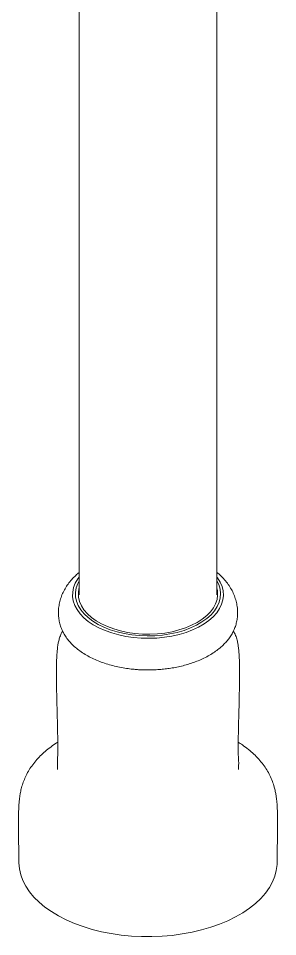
# Model space of a CAD drawing. Header units: millimetres. Extents: x 500 to 6440, y -2006 to 2194.
# Drawn here: x 4673.2 to 4786.7, y -194.8 to 207.7 of the extents above; entities that cross this region are included whole.
import ezdxf

# ---------------------------------------------------------------- set-up
doc = ezdxf.new("R2010")
doc.units = ezdxf.units.MM

# ---------------------------------------------------------------- blocks, each defined once
blk = doc.blocks.new('izometria')
at = {"color": 7, "linetype": 'Continuous', "lineweight": 15}
for p, q in [((-1241.81, 1602.25), (-1241.81, 1024.57)), ((-1181.51, 1024.57), (-1181.51, 1543.41)), ((-1237.76, 1015.86), (-1237.79, 1015.89)), ((-1185.53, 1015.89), (-1185.56, 1015.86))]:
    blk.add_line(p, q, dxfattribs=at)
at = {"color": 7, "linetype": 'Continuous', "lineweight": 15, "flags": 128}
for points in [[(-1181.51, 1032.4), (-1181.23, 1032.03), (-1180.07, 1030.18), (-1179.25, 1028.28), (-1178.77, 1026.34), (-1178.64, 1024.38), (-1178.85, 1022.42), (-1179.42, 1020.48), (-1180.33, 1018.59), (-1181.57, 1016.76), (-1183.13, 1015.02), (-1184.99, 1013.37), (-1187.14, 1011.85), (-1189.54, 1010.46), (-1192.18, 1009.23), (-1195.02, 1008.15), (-1198.05, 1007.25), (-1201.21, 1006.53), (-1204.49, 1006.01), (-1207.84, 1005.68), (-1211.23, 1005.56), (-1214.63, 1005.63), (-1218, 1005.91), (-1221.3, 1006.39), (-1224.49, 1007.05), (-1227.55, 1007.91), (-1230.45, 1008.94), (-1233.14, 1010.14), (-1235.6, 1011.49), (-1237.82, 1012.98), (-1239.75, 1014.6), (-1241.39, 1016.32), (-1242.71, 1018.13), (-1243.7, 1020), (-1244.35, 1021.93), (-1244.66, 1023.88), (-1244.62, 1025.85), (-1244.22, 1027.8), (-1243.48, 1029.71), (-1242.41, 1031.58), (-1241.81, 1032.4)], [(-1181.51, 1030.75), (-1180.7, 1029.09), (-1180.12, 1027.16), (-1179.89, 1025.21), (-1180.03, 1023.26), (-1180.52, 1021.33), (-1181.37, 1019.44), (-1182.56, 1017.61), (-1184.07, 1015.87), (-1185.91, 1014.23), (-1188.03, 1012.71), (-1190.42, 1011.33), (-1193.05, 1010.1), (-1195.9, 1009.05), (-1198.92, 1008.17), (-1202.08, 1007.48), (-1205.36, 1006.99), (-1208.7, 1006.71), (-1212.08, 1006.63), (-1215.46, 1006.76), (-1218.79, 1007.1), (-1222.04, 1007.64), (-1225.17, 1008.37), (-1228.15, 1009.29), (-1230.94, 1010.39), (-1233.52, 1011.66), (-1235.84, 1013.08), (-1237.9, 1014.63), (-1239.65, 1016.3), (-1241.09, 1018.06), (-1242.2, 1019.91), (-1242.95, 1021.81), (-1243.36, 1023.75), (-1243.4, 1025.7), (-1243.09, 1027.65), (-1242.42, 1029.56), (-1241.81, 1030.75)], [(-1181.51, 1027.63), (-1181.26, 1026.4), (-1181.17, 1024.49), (-1181.44, 1022.59), (-1182.06, 1020.72), (-1183.03, 1018.9), (-1184.33, 1017.15), (-1185.96, 1015.49), (-1187.89, 1013.94), (-1190.09, 1012.52), (-1192.55, 1011.25), (-1195.23, 1010.13), (-1198.11, 1009.2), (-1201.14, 1008.44), (-1204.3, 1007.88), (-1207.54, 1007.52), (-1210.83, 1007.37), (-1214.13, 1007.42), (-1217.41, 1007.68), (-1220.61, 1008.14), (-1223.71, 1008.8), (-1226.67, 1009.64), (-1229.45, 1010.67), (-1232.03, 1011.86), (-1234.36, 1013.21), (-1236.43, 1014.7), (-1238.21, 1016.3), (-1239.68, 1018.01), (-1240.82, 1019.8), (-1241.61, 1021.65), (-1242.06, 1023.54), (-1242.15, 1025.45), (-1241.88, 1027.35), (-1241.81, 1027.63)], [(-1155.16, 907.17), (-1155.18, 906.42), (-1155.5, 903.83), (-1156.16, 901.26), (-1157.18, 898.74), (-1158.54, 896.27), (-1160.24, 893.87), (-1162.27, 891.55), (-1164.6, 889.33), (-1167.24, 887.23), (-1170.15, 885.26), (-1173.33, 883.43), (-1176.75, 881.74), (-1180.39, 880.22), (-1184.22, 878.87), (-1188.23, 877.71), (-1192.39, 876.73), (-1196.67, 875.94), (-1201.05, 875.35), (-1205.49, 874.97), (-1209.97, 874.79), (-1214.47, 874.81), (-1218.94, 875.04), (-1223.37, 875.48), (-1227.72, 876.12), (-1231.98, 876.95), (-1236.1, 877.98), (-1240.07, 879.2), (-1243.86, 880.59), (-1247.45, 882.15), (-1250.81, 883.87), (-1253.92, 885.74), (-1256.77, 887.75), (-1259.33, 889.88), (-1261.59, 892.12), (-1263.53, 894.46), (-1265.15, 896.88), (-1266.42, 899.36), (-1267.35, 901.9), (-1267.93, 904.47), (-1268.16, 907.06), (-1268.16, 907.17)]]:
    blk.add_lwpolyline(points, dxfattribs=at)
at = {"color": 7, "linetype": 'Continuous', "lineweight": 15}
for points, knots in [([(-1241.81, 1034.41), (-1242.31, 1034), (-1243.48, 1033.03), (-1245.1, 1031.34), (-1246.67, 1029.39), (-1248.02, 1027.32), (-1249.12, 1025.16), (-1249.97, 1022.91), (-1250.56, 1020.57), (-1250.88, 1018.15), (-1250.9, 1015.78), (-1250.64, 1013.51), (-1250.14, 1011.39), (-1249.4, 1009.35), (-1248.41, 1007.39), (-1247.17, 1005.49), (-1245.69, 1003.69), (-1243.96, 1001.98), (-1242, 1000.36), (-1239.81, 998.86), (-1237.43, 997.48), (-1234.87, 996.24), (-1232.15, 995.13), (-1229.3, 994.17), (-1226.35, 993.36), (-1223.36, 992.72), (-1220.5, 992.26), (-1217.98, 991.97), (-1215.69, 991.79), (-1213.64, 991.69), (-1212.26, 991.68), (-1211.66, 991.67)], [0, 0, 0, 0, 0.026848, 0.062567, 0.097853, 0.1326, 0.166822, 0.200698, 0.23457, 0.268919, 0.304281, 0.337105, 0.37005, 0.404141, 0.439969, 0.477145, 0.514869, 0.553164, 0.591859, 0.630579, 0.66927, 0.707916, 0.74649, 0.784946, 0.82316, 0.860838, 0.897053, 0.927651, 0.951296, 0.978681, 1, 1, 1, 1]), ([(-1211.66, 991.67), (-1210.47, 991.69), (-1208.79, 991.72), (-1206.31, 991.88), (-1204.17, 992.09), (-1201.63, 992.44), (-1199, 992.92), (-1196.29, 993.54), (-1193.58, 994.31), (-1190.92, 995.22), (-1188.36, 996.28), (-1185.92, 997.47), (-1183.64, 998.78), (-1181.54, 1000.2), (-1179.64, 1001.73), (-1177.99, 1003.31), (-1176.57, 1004.95), (-1175.37, 1006.63), (-1174.37, 1008.4), (-1173.57, 1010.25), (-1172.96, 1012.2), (-1172.57, 1014.26), (-1172.4, 1016.47), (-1172.5, 1018.85), (-1172.9, 1021.27), (-1173.6, 1023.66), (-1174.56, 1025.94), (-1175.79, 1028.14), (-1177.29, 1030.25), (-1179.06, 1032.24), (-1180.49, 1033.63), (-1181.37, 1034.31), (-1181.51, 1034.42)], [0, 0, 0, 0, 0.041933, 0.059283, 0.088158, 0.118414, 0.151056, 0.185255, 0.220593, 0.256712, 0.29333, 0.33022, 0.36721, 0.404158, 0.440942, 0.477414, 0.511677, 0.54527, 0.578437, 0.61086, 0.642514, 0.673924, 0.706072, 0.739897, 0.775929, 0.810215, 0.845031, 0.880615, 0.917125, 0.954558, 0.992755, 1, 1, 1, 1]), ([(-1249.07, 1008.8), (-1249.28, 1008.41), (-1249.77, 1007.45), (-1250.36, 1005.86), (-1250.84, 1004.14), (-1251.13, 1002.58), (-1251.29, 1001.31), (-1251.38, 1000.38), (-1251.43, 999.72), (-1251.46, 999.24), (-1251.52, 998.4), (-1251.61, 997.06), (-1251.7, 995.12), (-1251.75, 992.88), (-1251.76, 990.16), (-1251.74, 986.53), (-1251.65, 981.44), (-1251.47, 974.45), (-1251.29, 967.57), (-1251.17, 962.02), (-1251.13, 958.83), (-1251.13, 956.74), (-1251.14, 955.28), (-1251.17, 954.39), (-1251.21, 953.79), (-1251.25, 953.2), (-1251.29, 952.61), (-1251.33, 951.93), (-1251.35, 951.07), (-1251.35, 950.23), (-1251.32, 949.42), (-1251.29, 948.88), (-1251.27, 948.52), (-1251.25, 948.27), (-1251.24, 948.08), (-1251.24, 948.07), (-1251.24, 948.06)], [0, 0, 0, 0, 0.023481, 0.057311, 0.087061, 0.111478, 0.129976, 0.141391, 0.148868, 0.156261, 0.165873, 0.189091, 0.215417, 0.247995, 0.286898, 0.340257, 0.418535, 0.530767, 0.680365, 0.756545, 0.807835, 0.842937, 0.867414, 0.889835, 0.905791, 0.91527, 0.922445, 0.93064, 0.942179, 0.958146, 0.968468, 0.974735, 0.979419, 0.984402, 0.990355, 1, 1, 1, 1]), ([(-1172.08, 948.09), (-1172.08, 948.08), (-1172.08, 948.05), (-1172.07, 948.18), (-1172.06, 948.44), (-1172.04, 948.76), (-1172.01, 949.18), (-1171.98, 949.8), (-1171.96, 950.63), (-1171.97, 951.5), (-1172.01, 952.32), (-1172.05, 952.95), (-1172.09, 953.45), (-1172.12, 953.97), (-1172.15, 954.51), (-1172.17, 955.4), (-1172.19, 956.77), (-1172.19, 958.81), (-1172.15, 961.98), (-1172.05, 966.84), (-1171.86, 973.9), (-1171.68, 981.02), (-1171.58, 986.96), (-1171.55, 990.5), (-1171.57, 993.22), (-1171.63, 995.57), (-1171.74, 997.65), (-1171.84, 998.99), (-1171.9, 999.82), (-1171.96, 1000.6), (-1172.05, 1001.56), (-1172.23, 1002.83), (-1172.56, 1004.48), (-1173.13, 1006.35), (-1173.7, 1007.84), (-1174.14, 1008.62), (-1174.24, 1008.79)], [0, 0, 0, 0, 0.00555, 0.014548, 0.019809, 0.024379, 0.029514, 0.03657, 0.049343, 0.064703, 0.074886, 0.082145, 0.089608, 0.09925, 0.114723, 0.134706, 0.157813, 0.192146, 0.243013, 0.319867, 0.434504, 0.590641, 0.666169, 0.719246, 0.756218, 0.790579, 0.820756, 0.844044, 0.852877, 0.862177, 0.874206, 0.891998, 0.917325, 0.952249, 0.989574, 1, 1, 1, 1]), ([(-1251.15, 959.99), (-1251.32, 959.89), (-1252.42, 959.24), (-1254.27, 957.92), (-1256.68, 956.02), (-1258.87, 953.99), (-1260.84, 951.85), (-1262.57, 949.62), (-1264.06, 947.3), (-1265.29, 944.94), (-1266.26, 942.58), (-1266.99, 940.27), (-1267.46, 938.21), (-1267.77, 936.43), (-1267.96, 934.89), (-1268.1, 933.4), (-1268.2, 931.92), (-1268.28, 930.45), (-1268.35, 928.36), (-1268.4, 925.54), (-1268.39, 922.08), (-1268.34, 918.34), (-1268.26, 913.94), (-1268.19, 910.17), (-1268.16, 907.76), (-1268.16, 907.17)], [0, 0, 0, 0, 0.009882, 0.06352, 0.117138, 0.1706, 0.223699, 0.276143, 0.327455, 0.376837, 0.423101, 0.464984, 0.501934, 0.526757, 0.548847, 0.569504, 0.590181, 0.611466, 0.634669, 0.684979, 0.741167, 0.800639, 0.871908, 0.968714, 1, 1, 1, 1]), ([(-1155.16, 907.17), (-1155.12, 909.67), (-1155.07, 913.51), (-1154.97, 918.59), (-1154.92, 922.22), (-1154.92, 925.59), (-1154.96, 928.41), (-1155.05, 930.6), (-1155.13, 932.16), (-1155.24, 933.67), (-1155.39, 935.19), (-1155.61, 936.82), (-1155.92, 938.54), (-1156.42, 940.6), (-1157.18, 942.94), (-1158.26, 945.44), (-1159.63, 947.93), (-1161.26, 950.33), (-1163.16, 952.63), (-1165.31, 954.83), (-1167.7, 956.89), (-1169.99, 958.62), (-1171.55, 959.6), (-1172.17, 959.98)], [0, 0, 0, 0, 0.132752, 0.204134, 0.262362, 0.313866, 0.365562, 0.391715, 0.413112, 0.434347, 0.455658, 0.478053, 0.506581, 0.53864, 0.58275, 0.634419, 0.686106, 0.740223, 0.795509, 0.851307, 0.9073, 0.963326, 1, 1, 1, 1])]:
    blk.add_open_spline(points, degree=3, knots=knots, dxfattribs=at)

msp = doc.modelspace()

# ---------------------------------------------------------------- block references
msp.add_blockref('izometria', (5941.62, -1069.58))

doc.saveas('drawing.dxf')
